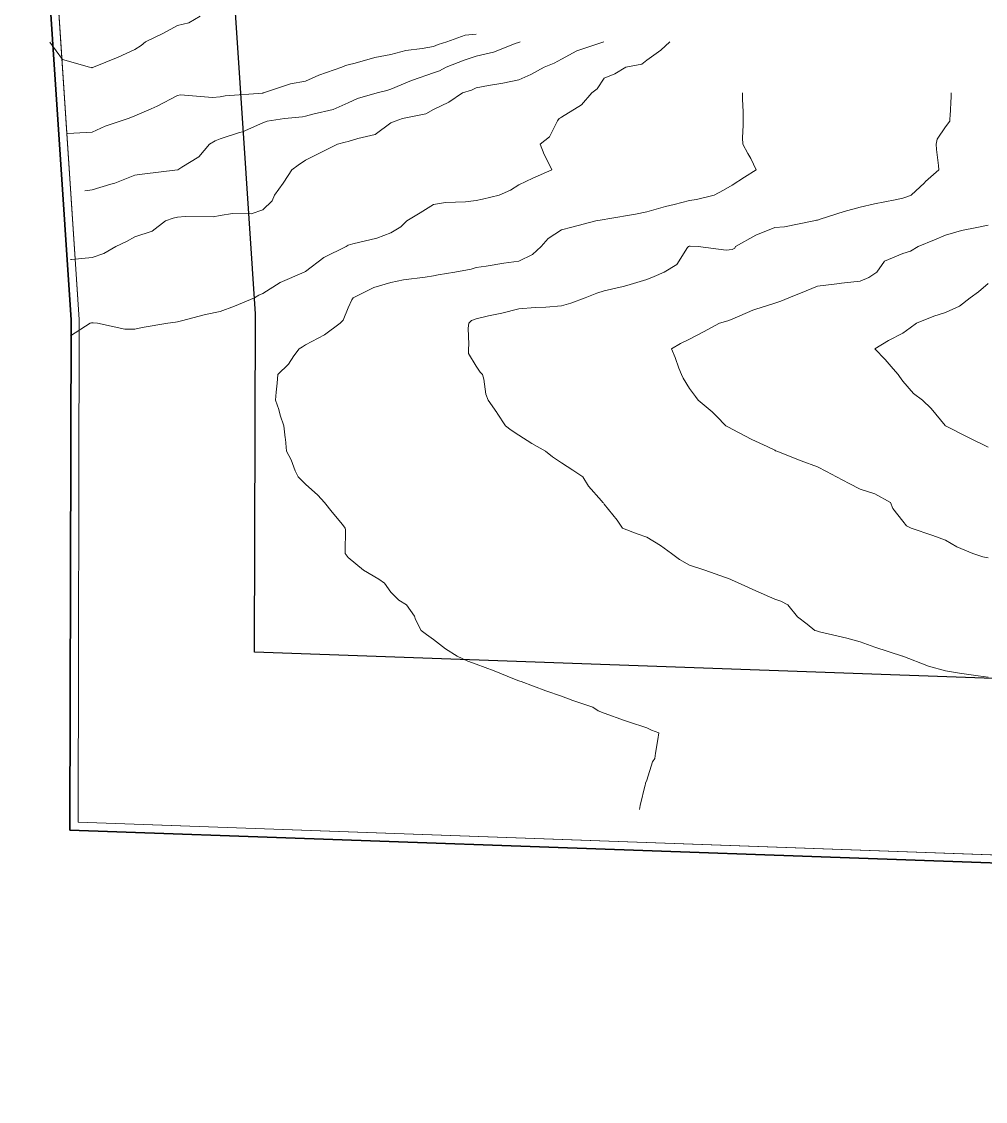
# Model space of a CAD drawing. Header units: metres. Extents: x 750 to 3116, y -341 to 1465.
# Drawn here: x 931.98 to 959.33, y -241.47 to -210.84 of the extents above; entities that cross this region are included whole.
import ezdxf

# ---------------------------------------------------------------- set-up
doc = ezdxf.new("R2010")
doc.units = ezdxf.units.M
doc.linetypes.add('ACAD_ISO04W100', pattern=[30, 24, -3, 0, -3])
doc.layers.add('Column', color=50, linetype='Continuous', lineweight=20)
for name, color, linetype in [('CONTOUR871_333', 7, 'Continuous'), ('CONTOUR871_5', 7, 'Continuous'), ('CONTOUR871_667', 7, 'Continuous'), ('CONTOUR871_833', 7, 'Continuous'), ('CONTOUR872', 7, 'Continuous'), ('CONTOUR872_167', 7, 'Continuous'), ('CONTOUR872_333', 7, 'Continuous'), ('CONTOUR872_5', 7, 'Continuous'), ('CONTOUR872_667', 7, 'Continuous')]:
    doc.layers.add(name, color=color, linetype=linetype)

msp = doc.modelspace()

# ---------------------------------------------------------------- linework, layer by layer
at = {"layer": 'Column', "linetype": 'ACAD_ISO04W100', "lineweight": 20, "ltscale": 100}
for points in [[(1079.424, -241.469), (1009.61, -234.518), (963.193, -234.838), (933.354, -233.775), (933.386, -219.3), (931.983, -198.128), (933.154, -168.781), (935.152, -168.861), (1002.935, -174.822), (1084.371, -184.038), (1083.678, -205.444), (1080.985, -224.939), (1079.542, -237.461)], [(1079.202, -241.216), (1009.621, -234.288), (963.196, -234.608), (933.585, -233.553), (933.616, -219.293), (932.214, -198.125), (933.374, -169.02), (935.137, -169.09), (1002.912, -175.051), (1084.134, -184.243), (1083.449, -205.424), (1080.757, -224.91), (1079.313, -237.444)]]:
    msp.add_lwpolyline(points, close=True, dxfattribs=at)
at = {"layer": 'Column', "lineweight": 35}
msp.add_lwpolyline([(1083.835, -200.583), (1083.678, -205.444), (1080.985, -224.939), (1079.542, -237.461), (1079.424, -241.469), (1009.61, -234.518), (963.193, -234.838), (933.354, -233.775), (933.386, -219.3), (931.983, -198.128), (933.154, -168.781), (935.152, -168.861), (1002.935, -174.822), (1067.424, -182.12)], dxfattribs=at)
at = {"layer": 'Column', "lineweight": 20}
msp.add_lwpolyline([(1084.134, -184.243), (1083.449, -205.424), (1080.757, -224.91), (1079.313, -237.444), (1079.202, -241.216), (1009.621, -234.288), (963.196, -234.608), (933.585, -233.553), (933.616, -219.293), (932.214, -198.125), (933.374, -169.02), (935.137, -169.09), (1002.912, -175.051)], close=True, dxfattribs=at)
at = {"layer": 'Column', "lineweight": 30}
msp.add_lwpolyline([(1078.988, -188.693), (1078.46, -205), (1075.796, -224.282), (1074.478, -235.721), (1009.852, -229.287), (963.268, -229.607), (938.595, -228.728), (938.616, -219.133), (937.22, -198.059), (938.165, -174.376), (1002.412, -180.026)], close=True, dxfattribs=at)
at = {"layer": 'CONTOUR871_333', "linetype": 'Continuous', "lineweight": 18}
for p, q in [((959.4, -218.275), (959.128, -218.51)), ((958.896, -218.673), (958.595, -218.916)), ((959.128, -218.51), (958.896, -218.673)), ((958.595, -218.916), (958.19, -219.095)), ((957.86, -219.201), (957.374, -219.399)), ((958.19, -219.095), (957.86, -219.201)), ((957.195, -219.528), (956.98, -219.681)), ((957.374, -219.399), (957.195, -219.528)), ((956.576, -219.883), (956.193, -220.125)), ((956.98, -219.681), (956.576, -219.883)), ((956.193, -220.125), (956.483, -220.423)), ((956.483, -220.423), (956.709, -220.689)), ((956.709, -220.689), (956.853, -220.851)), ((956.853, -220.851), (956.891, -220.904)), ((956.891, -220.904), (956.98, -221.037)), ((956.98, -221.037), (957.285, -221.394)), ((957.285, -221.394), (957.541, -221.577)), ((957.541, -221.577), (957.789, -221.818)), ((957.789, -221.818), (958.187, -222.301)), ((958.187, -222.301), (958.188, -222.303)), ((958.188, -222.303), (958.189, -222.303)), ((958.189, -222.303), (958.19, -222.304)), ((958.19, -222.304), (958.198, -222.307)), ((958.198, -222.307), (958.846, -222.635)), ((958.846, -222.635), (959.4, -222.915))]:
    msp.add_line(p, q, dxfattribs=at)
at = {"layer": 'CONTOUR871_5', "linetype": 'Continuous', "lineweight": 18}
for p, q in [((958.651, -216.771), (958.19, -216.897)), ((959.083, -216.685), (958.651, -216.771)), ((959.4, -216.612), (959.083, -216.685)), ((957.877, -217.033), (957.416, -217.221)), ((958.19, -216.897), (957.877, -217.033)), ((956.98, -217.42), (956.462, -217.636)), ((957.202, -217.354), (956.98, -217.42)), ((957.416, -217.221), (957.202, -217.354)), ((956.462, -217.636), (956.245, -217.947)), ((956.245, -217.947), (956.018, -218.096)), ((954.56, -218.347), (954.237, -218.479)), ((955.111, -218.277), (954.56, -218.347)), ((955.242, -218.264), (955.111, -218.277)), ((955.77, -218.2), (955.242, -218.264)), ((956.018, -218.096), (955.77, -218.2)), ((953.75, -218.673), (953.519, -218.774)), ((954.237, -218.479), (953.75, -218.673)), ((953.35, -218.825), (952.786, -219.011)), ((953.519, -218.774), (953.35, -218.825)), ((952.14, -219.283), (952.017, -219.325)), ((952.731, -219.027), (952.14, -219.283)), ((952.786, -219.011), (952.731, -219.027)), ((951.78, -219.399), (951.327, -219.637)), ((952.017, -219.325), (951.78, -219.399)), ((950.93, -219.85), (950.68, -219.975)), ((951.327, -219.637), (950.93, -219.85)), ((950.68, -219.975), (950.416, -220.125)), ((950.416, -220.125), (950.528, -220.366)), ((950.528, -220.366), (950.632, -220.672)), ((950.632, -220.672), (950.706, -220.851)), ((950.706, -220.851), (950.753, -220.957)), ((950.753, -220.957), (950.93, -221.248)), ((950.93, -221.248), (951.104, -221.472)), ((951.104, -221.472), (951.181, -221.577)), ((951.181, -221.577), (951.578, -221.914)), ((951.578, -221.914), (951.697, -222.037)), ((951.697, -222.037), (951.966, -222.303)), ((951.966, -222.303), (952.057, -222.352)), ((952.057, -222.352), (952.14, -222.4)), ((952.14, -222.4), (952.699, -222.693)), ((952.699, -222.693), (953.132, -222.898)), ((953.132, -222.898), (953.35, -223.002)), ((953.35, -223.002), (953.373, -223.015)), ((953.373, -223.015), (953.408, -223.029)), ((953.408, -223.029), (954.099, -223.305)), ((954.099, -223.305), (954.56, -223.472)), ((954.56, -223.472), (954.818, -223.6)), ((954.818, -223.6), (955.102, -223.755)), ((955.102, -223.755), (955.456, -223.943)), ((955.456, -223.943), (955.77, -224.1)), ((955.77, -224.1), (956.185, -224.232)), ((956.185, -224.232), (956.637, -224.481)), ((956.637, -224.481), (956.696, -224.651)), ((956.696, -224.651), (956.98, -225.009)), ((956.98, -225.009), (957.091, -225.14)), ((957.091, -225.14), (957.215, -225.207)), ((957.215, -225.207), (957.833, -225.421)), ((957.833, -225.421), (958.19, -225.546)), ((958.19, -225.546), (958.519, -225.736)), ((958.519, -225.736), (958.964, -225.933)), ((958.964, -225.933), (959.251, -226.022)), ((959.251, -226.022), (959.4, -226.055))]:
    msp.add_line(p, q, dxfattribs=at)
at = {"layer": 'CONTOUR871_667', "linetype": 'Continuous', "lineweight": 18}
for p, q in [((958.354, -212.963), (958.321, -213.512)), ((958.354, -212.865), (958.354, -212.963)), ((958.314, -213.665), (958.19, -213.825)), ((958.32, -213.591), (958.314, -213.665)), ((958.321, -213.512), (958.32, -213.591)), ((958.19, -213.825), (957.961, -214.179)), ((957.961, -214.179), (957.927, -214.317)), ((957.927, -214.317), (957.94, -214.467)), ((957.94, -214.467), (957.995, -214.926)), ((957.995, -214.926), (958.006, -215.043)), ((958.006, -215.043), (957.629, -215.38)), ((957.593, -215.411), (957.222, -215.769)), ((957.629, -215.38), (957.593, -215.411)), ((956.764, -215.898), (956.178, -216.014)), ((956.98, -215.854), (956.764, -215.898)), ((957.071, -215.823), (956.98, -215.854)), ((957.222, -215.769), (957.071, -215.823)), ((955.77, -216.102), (955.323, -216.227)), ((956.178, -216.014), (955.77, -216.102)), ((954.454, -216.495), (953.626, -216.66)), ((954.534, -216.479), (954.454, -216.495)), ((954.56, -216.473), (954.534, -216.479)), ((954.635, -216.45), (954.56, -216.473)), ((955.323, -216.227), (954.635, -216.45)), ((953.35, -216.681), (952.812, -216.898)), ((953.626, -216.66), (953.35, -216.681)), ((952.812, -216.898), (952.239, -217.221)), ((950.877, -217.253), (950.576, -217.735)), ((950.905, -217.221), (950.877, -217.253)), ((950.917, -217.213), (950.905, -217.221)), ((950.93, -217.208), (950.917, -217.213)), ((950.952, -217.208), (950.93, -217.208)), ((951.175, -217.221), (950.952, -217.208)), ((951.969, -217.324), (951.175, -217.221)), ((952.14, -217.31), (951.969, -217.324)), ((952.214, -217.266), (952.14, -217.31)), ((952.239, -217.221), (952.214, -217.266)), ((950.576, -217.735), (950.209, -217.947)), ((950.209, -217.947), (949.927, -218.071)), ((949.045, -218.352), (948.51, -218.476)), ((949.152, -218.332), (949.045, -218.352)), ((949.72, -218.16), (949.152, -218.332)), ((949.927, -218.071), (949.72, -218.16)), ((947.973, -218.673), (947.56, -218.829)), ((948.3, -218.547), (947.973, -218.673)), ((948.51, -218.476), (948.3, -218.547)), ((946.555, -218.952), (946.09, -218.985)), ((946.858, -218.938), (946.555, -218.952)), ((947.3, -218.908), (946.858, -218.938)), ((947.56, -218.829), (947.3, -218.908)), ((944.88, -219.269), (944.751, -219.321)), ((945.232, -219.188), (944.88, -219.269)), ((945.606, -219.109), (945.232, -219.188)), ((946.09, -218.985), (945.606, -219.109)), ((944.668, -219.399), (944.655, -219.534)), ((944.655, -219.534), (944.674, -220.001)), ((944.751, -219.321), (944.668, -219.399)), ((944.674, -220.001), (944.659, -220.125)), ((944.659, -220.125), (944.664, -220.254)), ((944.664, -220.254), (944.88, -220.62)), ((944.88, -220.62), (944.988, -220.786)), ((944.988, -220.786), (945.059, -220.851)), ((945.059, -220.851), (945.098, -220.982)), ((945.098, -220.982), (945.153, -221.413)), ((945.153, -221.413), (945.216, -221.577)), ((945.216, -221.577), (945.468, -221.93)), ((945.468, -221.93), (945.479, -221.944)), ((945.479, -221.944), (945.709, -222.303)), ((945.709, -222.303), (945.87, -222.435)), ((945.87, -222.435), (946.09, -222.575)), ((946.09, -222.575), (946.458, -222.808)), ((946.458, -222.808), (946.848, -223.029)), ((946.848, -223.029), (947.043, -223.183)), ((947.043, -223.183), (947.3, -223.354)), ((947.3, -223.354), (947.623, -223.561)), ((947.623, -223.561), (947.902, -223.755)), ((947.902, -223.755), (948.07, -224.019)), ((948.07, -224.019), (948.439, -224.438)), ((948.439, -224.438), (948.472, -224.481)), ((948.472, -224.481), (948.487, -224.495)), ((948.487, -224.495), (948.51, -224.529)), ((948.51, -224.529), (948.883, -224.983)), ((948.883, -224.983), (949.03, -225.207)), ((949.03, -225.207), (949.444, -225.373)), ((949.444, -225.373), (949.72, -225.466)), ((949.72, -225.466), (950.107, -225.701)), ((950.107, -225.701), (950.423, -225.933)), ((950.423, -225.933), (950.647, -226.102)), ((950.647, -226.102), (950.93, -226.255)), ((950.93, -226.255), (951.364, -226.399)), ((951.364, -226.399), (952.083, -226.659)), ((952.083, -226.659), (952.118, -226.672)), ((952.118, -226.672), (952.14, -226.681)), ((952.14, -226.681), (952.289, -226.748)), ((952.289, -226.748), (952.809, -226.983)), ((952.809, -226.983), (953.35, -227.222)), ((953.35, -227.222), (953.52, -227.283)), ((953.52, -227.283), (953.716, -227.385)), ((953.716, -227.385), (953.993, -227.725)), ((953.993, -227.725), (954.268, -227.936)), ((954.268, -227.936), (954.482, -228.111)), ((954.482, -228.111), (954.536, -228.125)), ((954.536, -228.125), (954.56, -228.133)), ((954.56, -228.133), (954.623, -228.149)), ((954.623, -228.149), (955.398, -228.334)), ((955.398, -228.334), (955.77, -228.434)), ((955.77, -228.434), (956.184, -228.589)), ((956.184, -228.589), (956.975, -228.837)), ((956.975, -228.837), (956.978, -228.838)), ((956.978, -228.838), (956.98, -228.838)), ((956.98, -228.838), (956.985, -228.84)), ((956.985, -228.84), (957.715, -229.122)), ((957.715, -229.122), (958.19, -229.257)), ((958.19, -229.257), (958.588, -229.324)), ((958.588, -229.324), (959.124, -229.397)), ((959.124, -229.397), (959.4, -229.44))]:
    msp.add_line(p, q, dxfattribs=at)
at = {"layer": 'CONTOUR871_833', "linetype": 'Continuous', "lineweight": 18}
for p, q in [((952.437, -212.865), (952.437, -213.043)), ((952.437, -213.043), (952.451, -213.404)), ((952.451, -213.404), (952.45, -213.591)), ((952.45, -213.591), (952.455, -213.78)), ((952.455, -213.78), (952.439, -214.137)), ((952.439, -214.137), (952.445, -214.317)), ((952.445, -214.317), (952.589, -214.586)), ((952.589, -214.586), (952.67, -214.725)), ((952.67, -214.725), (952.826, -215.043)), ((952.489, -215.252), (952.14, -215.485)), ((952.826, -215.043), (952.489, -215.252)), ((952.14, -215.485), (951.897, -215.623)), ((951.129, -215.888), (950.93, -215.919)), ((951.634, -215.769), (951.129, -215.888)), ((951.897, -215.623), (951.634, -215.769)), ((950.246, -216.085), (949.72, -216.237)), ((950.5, -216.027), (950.246, -216.085)), ((950.93, -215.919), (950.5, -216.027)), ((948.273, -216.495), (947.592, -216.67)), ((948.458, -216.464), (948.273, -216.495)), ((948.51, -216.452), (948.458, -216.464)), ((948.613, -216.433), (948.51, -216.452)), ((949.399, -216.302), (948.613, -216.433)), ((949.72, -216.237), (949.399, -216.302)), ((947.3, -216.745), (946.925, -216.996)), ((947.592, -216.67), (947.3, -216.745)), ((946.925, -216.996), (946.726, -217.221)), ((946.726, -217.221), (946.473, -217.451)), ((945.664, -217.691), (945.162, -217.778)), ((946.09, -217.636), (945.664, -217.691)), ((946.473, -217.451), (946.09, -217.636)), ((943.67, -218.049), (943.432, -218.09)), ((943.803, -218.026), (943.67, -218.049)), ((944.273, -217.947), (943.803, -218.026)), ((944.738, -217.862), (944.273, -217.947)), ((944.88, -217.819), (944.738, -217.862)), ((945.162, -217.778), (944.88, -217.819)), ((942.46, -218.239), (941.978, -218.383)), ((942.819, -218.162), (942.46, -218.239)), ((943.432, -218.09), (942.819, -218.162)), ((941.394, -218.673), (941.352, -218.734)), ((941.978, -218.383), (941.394, -218.673)), ((941.25, -218.965), (941.108, -219.313)), ((941.352, -218.734), (941.25, -218.965)), ((941.017, -219.399), (940.581, -219.724)), ((941.108, -219.313), (941.017, -219.399)), ((940.581, -219.724), (940.04, -220.008)), ((939.86, -220.125), (939.705, -220.326)), ((939.948, -220.07), (939.86, -220.125)), ((940.04, -220.008), (939.948, -220.07)), ((939.705, -220.326), (939.555, -220.56)), ((939.555, -220.56), (939.256, -220.851)), ((939.238, -221.096), (939.207, -221.351)), ((939.256, -220.851), (939.238, -221.096)), ((939.207, -221.351), (939.189, -221.577)), ((939.189, -221.577), (939.277, -221.845)), ((939.277, -221.845), (939.321, -222.008)), ((939.321, -222.008), (939.427, -222.303)), ((939.427, -222.303), (939.458, -222.652)), ((939.458, -222.652), (939.466, -222.685)), ((939.466, -222.685), (939.503, -223.029)), ((939.503, -223.029), (939.633, -223.273)), ((939.633, -223.273), (939.749, -223.58)), ((939.749, -223.58), (939.83, -223.755)), ((939.83, -223.755), (939.908, -223.834)), ((939.908, -223.834), (940.04, -223.96)), ((940.04, -223.96), (940.388, -224.272)), ((940.388, -224.272), (940.581, -224.481)), ((940.581, -224.481), (940.795, -224.754)), ((940.795, -224.754), (941.088, -225.109)), ((941.088, -225.109), (941.166, -225.207)), ((941.168, -225.256), (941.162, -225.88)), ((941.166, -225.207), (941.168, -225.256)), ((941.162, -225.88), (941.164, -225.933)), ((941.164, -225.933), (941.187, -225.97)), ((941.187, -225.97), (941.25, -226.038)), ((941.25, -226.038), (941.681, -226.4)), ((941.681, -226.4), (942.114, -226.659)), ((942.114, -226.659), (942.282, -226.766)), ((942.282, -226.766), (942.46, -227.025)), ((942.46, -227.025), (942.681, -227.252)), ((942.681, -227.252), (942.9, -227.385)), ((942.9, -227.385), (943.128, -227.71)), ((943.128, -227.71), (943.158, -227.804)), ((943.158, -227.804), (943.314, -228.111)), ((943.314, -228.111), (943.472, -228.23)), ((943.472, -228.23), (943.67, -228.367)), ((943.67, -228.367), (944.009, -228.633)), ((944.009, -228.633), (944.341, -228.837)), ((944.341, -228.837), (944.638, -228.982)), ((944.638, -228.982), (944.88, -229.068)), ((944.88, -229.068), (945.387, -229.259)), ((945.387, -229.259), (945.967, -229.489)), ((945.967, -229.489), (946.09, -229.537)), ((946.09, -229.537), (946.114, -229.548)), ((946.114, -229.548), (946.153, -229.563)), ((946.153, -229.563), (946.858, -229.828)), ((946.858, -229.828), (947.3, -229.971)), ((947.3, -229.971), (947.622, -230.095)), ((947.622, -230.095), (948.19, -230.289)), ((948.19, -230.289), (948.339, -230.391)), ((948.339, -230.391), (948.51, -230.459)), ((948.51, -230.459), (949.091, -230.666)), ((949.091, -230.666), (949.198, -230.702)), ((949.198, -230.702), (949.72, -230.877)), ((949.72, -230.877), (949.851, -230.936)), ((949.851, -230.936), (950.059, -231.015)), ((950.037, -231.205), (949.963, -231.595)), ((950.059, -231.015), (950.037, -231.205)), ((949.884, -231.839), (949.72, -232.355)), ((949.944, -231.741), (949.884, -231.839)), ((949.963, -231.595), (949.944, -231.741)), ((949.686, -232.447), (949.678, -232.467)), ((949.72, -232.355), (949.686, -232.447)), ((949.674, -232.494), (949.527, -233.077)), ((949.678, -232.467), (949.674, -232.494)), ((949.527, -233.077), (949.512, -233.193))]:
    msp.add_line(p, q, dxfattribs=at)
at = {"layer": 'CONTOUR872', "linetype": 'Continuous', "lineweight": 18}
for p, q in [((950.37, -211.413), (950.116, -211.651)), ((949.72, -211.935), (949.576, -212.052)), ((950.116, -211.651), (949.72, -211.935)), ((949.124, -212.139), (948.812, -212.32)), ((949.576, -212.052), (949.124, -212.139)), ((948.51, -212.451), (948.311, -212.746)), ((948.812, -212.32), (948.51, -212.451)), ((948.311, -212.746), (948.157, -212.865)), ((948.157, -212.865), (947.866, -213.205)), ((947.866, -213.205), (947.3, -213.555)), ((947.183, -213.661), (946.96, -214.113)), ((947.235, -213.591), (947.183, -213.661)), ((947.27, -213.573), (947.235, -213.591)), ((947.3, -213.555), (947.27, -213.573)), ((946.96, -214.113), (946.691, -214.317)), ((946.691, -214.317), (946.808, -214.612)), ((946.808, -214.612), (946.916, -214.813)), ((946.916, -214.813), (947.022, -215.043)), ((946.485, -215.28), (946.09, -215.47)), ((947.022, -215.043), (946.485, -215.28)), ((946.09, -215.47), (945.855, -215.628)), ((944.88, -215.914), (944.577, -215.95)), ((945.058, -215.876), (944.88, -215.914)), ((945.527, -215.769), (945.058, -215.876)), ((945.855, -215.628), (945.527, -215.769)), ((943.67, -216.032), (943.286, -216.265)), ((944.013, -215.975), (943.67, -216.032)), ((944.577, -215.95), (944.013, -215.975)), ((942.911, -216.495), (942.742, -216.664)), ((943.286, -216.265), (942.911, -216.495)), ((942.46, -216.83), (942.061, -216.982)), ((942.742, -216.664), (942.46, -216.83)), ((942.061, -216.982), (941.379, -217.144)), ((941.192, -217.221), (940.554, -217.529)), ((941.217, -217.201), (941.192, -217.221)), ((941.25, -217.18), (941.217, -217.201)), ((941.379, -217.144), (941.25, -217.18)), ((940.554, -217.529), (940.04, -217.929)), ((940.001, -217.947), (939.322, -218.242)), ((940.023, -217.937), (940.001, -217.947)), ((940.04, -217.929), (940.023, -217.937)), ((939.322, -218.242), (938.83, -218.55)), ((938.594, -218.673), (938.027, -218.917)), ((938.717, -218.605), (938.594, -218.673)), ((938.83, -218.55), (938.717, -218.605)), ((938.027, -218.917), (937.62, -219.066)), ((937.203, -219.149), (936.518, -219.334)), ((937.62, -219.066), (937.203, -219.149)), ((933.929, -219.399), (933.371, -219.754)), ((933.968, -219.386), (933.929, -219.399)), ((933.99, -219.384), (933.968, -219.386)), ((934.015, -219.384), (933.99, -219.384)), ((934.135, -219.399), (934.015, -219.384)), ((934.916, -219.569), (934.135, -219.399)), ((935.2, -219.565), (934.916, -219.569)), ((935.403, -219.521), (935.2, -219.565)), ((936.132, -219.399), (935.403, -219.521)), ((936.352, -219.364), (936.132, -219.399)), ((936.41, -219.36), (936.352, -219.364)), ((936.518, -219.334), (936.41, -219.36))]:
    msp.add_line(p, q, dxfattribs=at)
at = {"layer": 'CONTOUR872_167', "linetype": 'Continuous', "lineweight": 18}
for p, q in [((948.5, -211.413), (947.735, -211.674)), ((947.3, -211.912), (947.096, -212.017)), ((947.735, -211.674), (947.3, -211.912)), ((946.806, -212.139), (946.431, -212.344)), ((947.096, -212.017), (946.806, -212.139)), ((946.09, -212.498), (945.637, -212.593)), ((946.431, -212.344), (946.09, -212.498)), ((944.747, -212.785), (944.493, -212.865)), ((944.88, -212.719), (944.747, -212.785)), ((945.23, -212.655), (944.88, -212.719)), ((945.637, -212.593), (945.23, -212.655)), ((944.103, -213.124), (943.67, -213.339)), ((944.493, -212.865), (944.103, -213.124)), ((943.455, -213.462), (942.787, -213.591)), ((943.67, -213.339), (943.455, -213.462)), ((942.46, -213.716), (942.014, -214.049)), ((942.579, -213.662), (942.46, -213.716)), ((942.787, -213.591), (942.579, -213.662)), ((942.014, -214.049), (941.521, -214.155)), ((940.944, -214.317), (940.453, -214.565)), ((941.16, -214.263), (940.944, -214.317)), ((941.25, -214.242), (941.16, -214.263)), ((941.521, -214.155), (941.25, -214.242)), ((940.453, -214.565), (940.04, -214.769)), ((939.83, -214.917), (939.645, -215.043)), ((940.04, -214.769), (939.83, -214.917)), ((939.645, -215.043), (939.422, -215.398)), ((939.401, -215.426), (939.157, -215.769)), ((939.422, -215.398), (939.401, -215.426)), ((939.157, -215.769), (939.09, -215.925)), ((938.83, -216.185), (938.499, -216.296)), ((939.09, -215.925), (938.83, -216.185)), ((936.065, -216.495), (935.686, -216.786)), ((936.281, -216.418), (936.065, -216.495)), ((936.41, -216.391), (936.281, -216.418)), ((936.621, -216.368), (936.41, -216.391)), ((937.422, -216.376), (936.621, -216.368)), ((937.62, -216.341), (937.422, -216.376)), ((937.964, -216.288), (937.62, -216.341)), ((938.499, -216.296), (937.964, -216.288)), ((935.686, -216.786), (935.2, -216.948)), ((934.957, -217.075), (934.658, -217.221)), ((935.2, -216.948), (934.957, -217.075)), ((934.319, -217.418), (933.99, -217.53)), ((934.658, -217.221), (934.319, -217.418)), ((933.398, -217.592), (933.372, -217.592)), ((933.99, -217.53), (933.398, -217.592))]:
    msp.add_line(p, q, dxfattribs=at)
at = {"layer": 'CONTOUR872_333', "linetype": 'Continuous', "lineweight": 18}
for p, q in [((946.015, -211.458), (945.373, -211.709)), ((946.09, -211.432), (946.015, -211.458)), ((946.109, -211.424), (946.09, -211.432)), ((946.13, -211.413), (946.109, -211.424)), ((944.88, -211.822), (944.543, -211.937)), ((945.373, -211.709), (944.88, -211.822)), ((943.836, -212.239), (943.67, -212.298)), ((944.029, -212.139), (943.836, -212.239)), ((944.543, -211.937), (944.029, -212.139)), ((943.04, -212.517), (942.46, -212.763)), ((943.069, -212.504), (943.04, -212.517)), ((943.67, -212.298), (943.069, -212.504)), ((942.34, -212.793), (942.068, -212.865)), ((942.46, -212.763), (942.34, -212.793)), ((941.25, -213.151), (940.818, -213.332)), ((941.51, -213.021), (941.25, -213.151)), ((942.068, -212.865), (941.51, -213.021)), ((940.818, -213.332), (940.244, -213.469)), ((938.83, -213.717), (938.246, -213.966)), ((938.954, -213.665), (938.83, -213.717)), ((939.445, -213.591), (938.954, -213.665)), ((939.957, -213.541), (939.445, -213.591)), ((940.04, -213.528), (939.957, -213.541)), ((940.244, -213.469), (940.04, -213.528)), ((938.166, -213.989), (937.62, -214.166)), ((938.246, -213.966), (938.166, -213.989)), ((937.314, -214.317), (937.012, -214.678)), ((937.472, -214.228), (937.314, -214.317)), ((937.62, -214.166), (937.472, -214.228)), ((937.012, -214.678), (936.528, -214.972)), ((936.528, -214.972), (936.412, -215.043)), ((935.2, -215.194), (934.626, -215.424)), ((935.404, -215.165), (935.2, -215.194)), ((936.408, -215.044), (935.404, -215.165)), ((936.41, -215.044), (936.408, -215.044)), ((936.411, -215.043), (936.41, -215.044)), ((936.412, -215.043), (936.411, -215.043)), ((934.517, -215.453), (933.99, -215.612)), ((934.626, -215.424), (934.517, -215.453)), ((933.99, -215.612), (933.778, -215.642))]:
    msp.add_line(p, q, dxfattribs=at)
at = {"layer": 'CONTOUR872_5', "linetype": 'Continuous', "lineweight": 18}
for p, q in [((944.571, -211.227), (944.05, -211.413)), ((944.88, -211.195), (944.571, -211.227)), ((943.35, -211.605), (942.88, -211.665)), ((943.67, -211.544), (943.35, -211.605)), ((943.803, -211.493), (943.67, -211.544)), ((944.05, -211.413), (943.803, -211.493)), ((942.003, -211.865), (941.446, -212.021)), ((942.46, -211.774), (942.003, -211.865)), ((942.88, -211.665), (942.46, -211.774)), ((941.072, -212.139), (940.417, -212.365)), ((941.17, -212.091), (941.072, -212.139)), ((941.25, -212.069), (941.17, -212.091)), ((941.446, -212.021), (941.25, -212.069)), ((940.04, -212.535), (939.615, -212.61)), ((940.417, -212.365), (940.04, -212.535)), ((939.615, -212.61), (938.845, -212.865)), ((936.41, -212.937), (935.828, -213.242)), ((936.495, -212.916), (936.41, -212.937)), ((937.397, -212.999), (936.495, -212.916)), ((937.62, -212.975), (937.397, -212.999)), ((937.757, -212.947), (937.62, -212.975)), ((938.824, -212.869), (937.757, -212.947)), ((938.83, -212.868), (938.824, -212.869)), ((938.834, -212.867), (938.83, -212.868)), ((938.845, -212.865), (938.834, -212.867)), ((935.663, -213.313), (935.2, -213.519)), ((935.828, -213.242), (935.663, -213.313)), ((935.011, -213.591), (934.358, -213.812)), ((935.129, -213.548), (935.011, -213.591)), ((935.2, -213.519), (935.129, -213.548)), ((933.469, -214.004), (933.285, -214.014)), ((933.99, -213.982), (933.469, -214.004)), ((934.358, -213.812), (933.99, -213.982))]:
    msp.add_line(p, q, dxfattribs=at)
at = {"layer": 'CONTOUR872_667', "linetype": 'Continuous', "lineweight": 18}
for p, q in [((937.052, -210.687), (936.729, -210.879)), ((936.41, -210.956), (936.005, -211.17)), ((936.729, -210.879), (936.41, -210.956)), ((936.005, -211.17), (935.496, -211.413)), ((933.144, -211.921), (932.78, -211.429)), ((935.373, -211.517), (935.2, -211.637)), ((935.496, -211.413), (935.373, -211.517)), ((933.914, -212.139), (933.144, -211.921)), ((934.726, -211.855), (934.026, -212.139)), ((935.2, -211.637), (934.726, -211.855)), ((933.973, -212.149), (933.914, -212.139)), ((933.99, -212.151), (933.973, -212.149)), ((934.003, -212.147), (933.99, -212.151)), ((934.026, -212.139), (934.003, -212.147))]:
    msp.add_line(p, q, dxfattribs=at)

doc.saveas('drawing.dxf')
